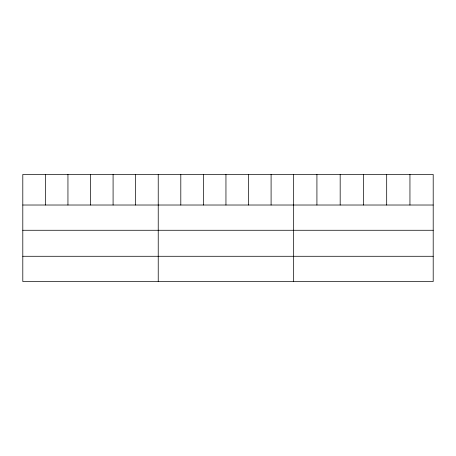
<?xml version="1.0" encoding="UTF-8"?>
<svg xmlns="http://www.w3.org/2000/svg" width="456" height="456" viewBox="0 0 456 456"><rect width="100%" height="100%" fill="white"/><g stroke="black" fill="none" stroke-linecap="round" stroke-linejoin="round"><path stroke-width="0.68" d="M433.2 230.269L433.2 174.466L22.8 174.466L22.8 281.534L433.2 281.534L433.2 230.269L22.8 230.269M22.8 205.018L433.2 205.018M22.8 256.283L433.2 256.283M409.944 174.466L409.944 205.018M386.688 174.466L386.688 205.018M363.432 174.466L363.432 205.018M340.176 174.466L340.176 205.018M316.92 174.466L316.92 205.018M293.664 174.466L293.664 281.534M271.092 174.466L271.092 205.018M248.52 174.466L248.52 205.018M225.948 174.466L225.948 205.018M203.376 174.466L203.376 205.018M180.804 174.466L180.804 205.018M158.232 174.466L158.232 281.534M135.66 174.466L135.66 205.018M113.088 174.466L113.088 205.018M90.516 174.466L90.516 205.018M67.944 174.466L67.944 205.018M45.372 174.466L45.372 205.018"/></g></svg>
